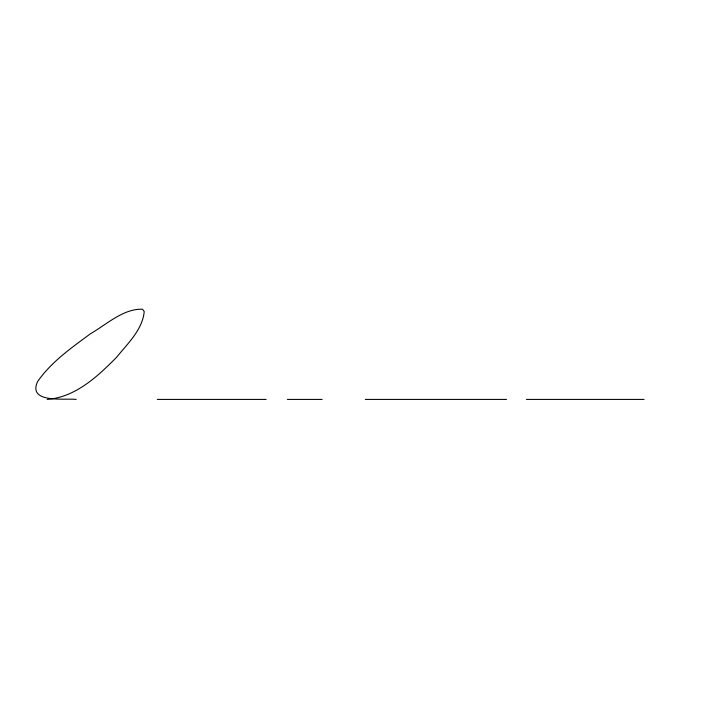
<?xml version="1.0" encoding="UTF-8"?>
<svg xmlns="http://www.w3.org/2000/svg" width="708" height="708" viewBox="0 0 708 708"><rect width="100%" height="100%" fill="white"/><g stroke="black" fill="none" stroke-linecap="round" stroke-linejoin="round"><path stroke-width="1.06" d="M47.206 399.418C75.411 397.25 97.633 376.488 116.554 357.31C127.493 343.699 142.547 329.831 144.22 311.564L142.573 309.237C123.617 308.325 106.138 324.768 90.456 333.751C71.393 347.858 51.215 361.912 37.551 381.656C27.479 403.746 64.755 398.073 76.181 399.418M157.318 399.418L266.137 399.418M287.395 399.418L322.122 399.418M365.293 399.418L506.521 399.418M526.442 399.418L644.059 399.418"/></g></svg>
